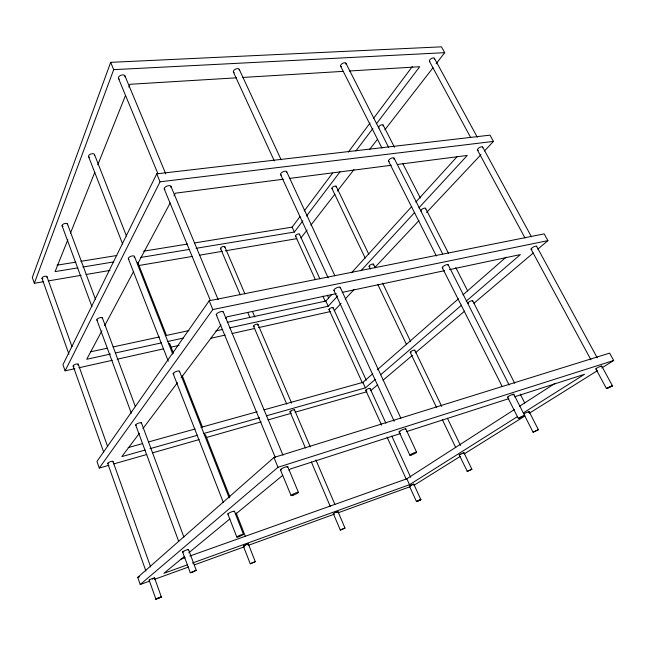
<?xml version="1.0" encoding="UTF-8"?>
<svg xmlns="http://www.w3.org/2000/svg" width="646" height="646" viewBox="0 0 646 646"><rect width="100%" height="100%" fill="white"/><g stroke="black" fill="none" stroke-linecap="round" stroke-linejoin="round"><path stroke-width="0.97" d="M463.917 452.628L471.887 469.287L467.316 471.427L459.153 454.792L463.893 452.604L463.166 453.209M467.098 471.427L471.871 469.246M250.277 563.748L255.275 561.665L248.322 543.956L245.876 544.667L243.332 546.056L250.268 563.805L255.275 561.665M188.527 549.544L196.239 570.289L193.324 571.872L190.287 572.752L182.608 551.967M190.287 572.752L196.214 570.257M538.376 429.727L533.071 432.198L538.384 429.752L529.171 411.647C527.806 411.76 523.736 413.505 524.342 414.102M612.392 385.791L606.465 388.553L612.408 385.743L606.465 388.553L612.408 385.743L601.725 366.072M340.321 530.059L344.996 528.04L340.329 530.075L333.312 513.57L335.654 512.238L337.939 511.527L344.972 528.081M416.452 501.571L420.845 499.592L416.484 501.579L409.378 486.05L411.34 484.92L413.755 484.096L420.845 499.592L416.452 501.53L420.837 499.584M413.771 484.12L412.657 484.839M436.074 63.809L444.714 52.673L441.509 46.835L110.676 62.347L32.3 277.505L34.335 283.287L43.282 281.769M34.335 283.287L113.696 69.655L110.676 62.347M155.888 599.125L161.33 596.88L154.547 577.887L151.624 578.735L149.129 580.092L155.896 599.149L161.322 596.928L155.888 599.141L161.29 596.864M67.822 239.771L55.096 271.619L77.932 267.84M70.446 233.214L94.776 172.329M97.772 164.835L125.477 95.519M128.845 87.089L129.967 84.279L236.606 77.819M337.931 511.592L337.43 511.955M248.33 543.989L247.781 544.408M484.476 150.946L493.439 141.417L489.999 135.151L156.744 173.831L62.953 364.691L65.117 370.852L74.936 368.656M65.117 370.852L160.038 181.817L156.744 173.831M101.898 330.857L86.717 359.273L110.377 354.081M104.741 325.527L133.674 271.344M137.469 264.238L170.189 202.957M173.984 195.851L175.405 193.186L283.344 179.225M537.884 249.106L547.897 240.627L544.19 233.868L209.191 300.778L96.965 461.454L99.282 468.043L108.98 465.282M99.282 468.043L212.817 309.547L547.897 240.627M194.486 242.936L292.129 227.134L299.978 216.636M304.209 210.992L332.601 173.063M348.307 152.085L370.053 123.031M373.679 118.186L412.342 66.538M139.358 433.321L121.836 456.617L145.124 450.044M142.984 428.5L177.44 382.707M181.066 377.886L220.948 324.865M225.785 318.438L226.996 316.831L336.275 293.639M196.077 248.306L294.374 232.051L302.885 220.819M306.535 215.998L339.998 171.86M355.817 150.994L372.855 128.53M376.505 123.709L419.698 66.732L349.276 70.995M300.939 237.954L307.108 230.008M310.815 225.236L334.878 194.22M337.349 191.038L354.008 169.567M369.431 149.686L377.458 139.35M384.863 129.806L432.99 67.782M227.319 322.297L325.818 301.052L331.907 294.358M351.537 272.765L411.768 206.51M415.83 202.045L457.118 156.631M229.629 327.893L328.184 306.252L337.729 295.9M360.904 270.771L414.756 212.373M418.842 207.931L467.244 155.444L397.282 164.496M334.2 310.702L341.096 303.378M345.23 298.977L354.194 289.448M374.874 267.468L418.988 220.561M426.57 212.502L481.028 154.604M149.702 581.085L140.23 584.517L137.719 577.387L273.944 457.481L609.654 353.112L613.7 360.484L601.757 367.954M263.956 409.863L362.882 382.375L372.734 373.759M377.28 369.778L458.385 298.864M462.932 294.891L506.141 257.116M266.418 415.814L365.394 387.883L375.318 379.347M380.664 374.753L461.583 305.146M466.162 301.206L520.369 254.581L449.487 269.624M140.23 584.517L277.998 467.292L613.7 360.484M370.747 390.636L377.676 384.766M383.07 380.195L412.334 355.413M415.418 352.805L464.716 311.065M473.954 303.24L533.265 253.014M184.11 556.658L163.922 573.301L187.631 564.749M188.769 552.815L229.911 518.883M235.346 514.402L282.706 475.351M288.915 470.223L290.466 468.948L400.617 433.49M189.779 556.036L406.827 478.799L514.466 409.499M519.554 406.221L555.148 383.304M192.371 563.037L409.516 484.694L517.406 416.63M523.349 412.883L584.517 374.292L514.596 396.797M414.021 485.291L460.105 456.488M464.369 453.823L524.956 415.951M529.219 413.287L597.485 370.618M528.202 412.414L529.171 411.647M153.78 578.477L154.547 577.887M336.929 512.23L336.057 512.649M152.86 578.929L152.327 579.163M411.801 485.251L411.357 485.445M460.937 454.283L460.501 454.453M245.787 545.369L245.31 545.555M410.549 485.768L409.378 486.05M154.442 579.365L188.543 567.01M194.228 564.943L244.438 546.75M248.234 545.377L334.442 514.135M338.229 512.763L410.234 486.664M137.719 577.387L139.625 576.708M180.307 559.412L185.047 557.724M406.366 431.641L508.854 398.647M244.471 545.862L243.372 546.104M113.825 463.901L146.787 454.501M152.609 452.838L199.146 439.571M205.929 437.633L261.194 421.878M267.977 419.94L291.249 413.303M295.125 412.196L366.863 391.742M149.977 448.679L197.523 435.259M203.345 433.611L259.619 417.736M128.183 447.589L142.726 443.544M148.548 441.929L195.1 428.992M200.914 427.377L257.165 411.744M459.653 454.744L459.177 454.808M78.86 367.776L112.251 360.315M117.168 359.216L163.325 348.897M171.174 347.144L179.031 345.384M210.459 338.359L225.188 335.072M232.067 333.53L254.653 328.483M258.578 327.603L330.276 311.582M115.303 352.999L161.621 342.832M167.54 341.532L183.311 338.068M215.829 330.93L222.733 329.412M90.408 351.836L107.147 348.226M113.058 346.95L159.352 336.962M165.263 335.686L188.907 330.59M342.178 292.388L444.561 270.666M149.597 580.108L149.137 580.124M48.256 280.921L81.089 275.341M86.063 274.493L109.941 270.432M138.785 265.53L192.508 256.397M199.469 255.21L222.353 251.318M225.333 250.81L296.958 238.632M82.898 267.024L113.672 261.929M140.481 257.496L189.133 249.453M56.993 265.183L75.929 262.123M80.903 261.315L116.773 255.509M143.678 251.157L187.518 244.059M289.343 178.449L391.282 165.271M160.038 181.817L493.439 141.417M242.638 77.455L343.244 71.359M113.696 69.655L444.714 52.673M434.378 58.237L477.321 137.227M482.635 147.005L531.464 236.824M536.568 246.223L597.235 357.819M429.445 61.322L470.692 137.574M477.434 150.042L525.045 238.043M531.077 249.195L590.92 359.814M595.862 368.947L606.457 388.529M383.167 125.066L394.496 147.304M402.652 163.309L420.328 197.999M425.577 208.311L448.445 253.2M455.761 267.565L467.656 290.91M472.686 300.77L514.741 383.32M520.224 394.092L524.794 403.064M345.933 63.235L388.626 147.393M394.068 158.133L442.655 253.918M448.13 264.731L509.088 384.911M513.804 394.23L533.071 432.198M340.66 66.255L381.964 148.136M388.529 161.145L436.365 255.977M442.292 267.727L502.208 386.502M507.595 397.185L518.334 418.471M336.195 186.339L368.745 254.209M373.541 264.198L375.269 267.807M382.61 283.118L410.695 341.669M414.78 350.197L441.767 406.447M447.42 418.245L460.477 445.465M331.931 188.43L365.224 258.134M369.132 266.322L370.424 269.019M377.74 284.337L406.576 344.714M410.218 352.336L436.656 407.699M442.292 419.496L455.729 447.63M239.198 69.275L281.155 159.812M286.63 171.642L334.87 275.745M340.224 287.317L400.883 418.228M405.793 428.815L416.565 452.16M399.107 431.891L409.927 455.301M233.464 72.199L274.34 160.959M280.63 174.622L328.176 277.853M333.925 290.345L394.23 421.297M299.486 234.207L319.891 278.83M327.385 295.23L328.636 297.959M333.07 307.657L366.266 380.236M370.005 388.416L385.937 423.259M391.807 436.107L410.686 477.37M292.129 227.134L294.374 232.051M325.818 301.052L328.184 306.252M362.882 382.375L365.394 387.883M406.827 478.799L409.516 484.694M295.472 235.976L315.393 279.718M322.871 296.126L325.358 301.593M328.951 309.474L362.446 383.013M365.757 390.281L381.641 425.157M387.075 437.092L406.302 479.3M224.776 246.707L244.931 293.873M252.441 311.445L254.807 316.992M257.924 324.284L291.604 403.112M294.471 409.822L310.322 446.911M315.87 459.895L334.886 504.397M220.561 248.565L240.247 294.842M247.733 312.422L249.695 317.049M253.587 326.198L286.751 404.154M290.006 411.793L305.405 447.977M311.324 461.898L330.276 506.432M287.761 466.695L298.452 492.446M124.969 75.962L165.78 173.911M170.972 186.379L218.146 299.607M223.282 311.937L282.98 455.22M118.476 78.36L157.915 173.701M164.229 188.971L210.386 300.543M216.265 314.755L275.253 457.36M280.396 469.795L291.047 495.458M209.191 300.778L212.817 309.547M273.944 457.481L277.998 467.292M137.768 262.365L166.393 335.274M169.769 343.874L173.435 353.217M182.245 375.641L202.416 427.038M205.581 435.081L229.879 496.976M236.137 512.916L245.343 536.366M94.445 154.426L126.454 236.032M134.433 256.389L172.724 354M179.483 371.232L229.16 497.88M234.393 511.22L243.453 534.331M88.591 156.639L122.627 244.01M128.376 258.755L168.299 361.219M173.193 373.784L223.355 502.515M227.828 513.998L236.824 537.06M67.483 224.017L95.406 299.114M102.407 317.945L135.272 406.334M141.426 422.88L183.876 537.044M62.073 225.809L91.966 306.689M96.852 319.907L131.316 413.182M135.7 425.044L178.684 541.332M46.988 276.674L71.997 346.7M78.247 364.215L107.567 446.321M112.953 461.405L150.655 566.986M42.014 278.369L68.936 354.202M73.143 366.064L103.691 452.095M107.712 463.424L145.931 571.088M89.544 157.293A3.133 1.647 -18.8 0 1 89.003 155.185A3.133 1.647 -18.8 0 1 92.846 153.675A3.133 1.647 -18.8 0 1 94.364 155.403M379.154 127.908A2.616 1.13 -28.7 0 1 379.065 126.285A2.616 1.13 -28.7 0 1 382.157 124.735A2.616 1.13 -28.7 0 1 382.997 125.986M63.042 226.399A2.85 1.324 -17.9 0 1 62.501 224.703A2.85 1.324 -17.9 0 1 66.07 223.371A2.85 1.324 -17.9 0 1 67.305 224.816M332.553 188.737A2.374 0.961 -26.3 0 1 332.327 187.437A2.374 0.961 -26.3 0 1 335.145 186.04A2.374 0.961 -26.3 0 1 336.057 187.001M221.207 248.863A2.301 0.912 -22.8 0 1 220.997 247.596A2.301 0.912 -22.8 0 1 223.912 246.409A2.301 0.912 -22.8 0 1 224.493 247.523M341.371 66.7A3.036 1.526 -29.6 0 1 341.064 64.624A3.036 1.526 -29.6 0 1 344.544 62.743A3.036 1.526 -29.6 0 1 345.909 64.245M234.264 72.772A3.222 1.785 -26 0 1 235.297 69.259A3.222 1.785 -26 0 1 239.311 70.002M42.935 278.822A2.632 1.106 -17.5 0 1 42.37 277.449A2.632 1.106 -17.5 0 1 45.656 276.205A2.632 1.106 -17.5 0 1 46.859 277.336M119.244 79.151A3.456 2.051 -20.6 0 1 120.818 75.299A3.456 2.051 -20.6 0 1 124.985 76.777M296.134 236.283A2.196 0.832 -24.8 0 1 295.852 235.176A2.196 0.832 -24.8 0 1 298.525 233.917A2.196 0.832 -24.8 0 1 299.3 234.789M429.929 61.628A2.907 1.324 -31.6 0 1 431.431 58.52A2.907 1.324 -31.6 0 1 434.346 59.141M128.877 259.143A3.254 1.365 -20.2 0 1 129.232 257.189A3.254 1.365 -20.2 0 1 133.213 255.864A3.254 1.365 -20.2 0 1 134.174 257.383M421.491 211.056A2.705 0.921 -27.4 0 1 421.249 209.813A2.705 0.921 -27.4 0 1 424.414 208.141A2.705 0.921 -27.4 0 1 425.423 208.981M97.578 320.319A2.947 1.09 -19.4 0 1 97.465 318.841A2.947 1.09 -19.4 0 1 101.115 317.509A2.947 1.09 -19.4 0 1 102.181 318.639M369.875 266.515A2.447 0.775 -25.7 0 1 369.649 265.409A2.447 0.775 -25.7 0 1 372.799 263.996A2.447 0.775 -25.7 0 1 373.017 265.11M254.209 326.392A2.374 0.743 -23.1 0 1 254.144 325.301A2.374 0.743 -23.1 0 1 257.205 324.09A2.374 0.743 -23.1 0 1 257.455 325.1M389.199 161.476A3.149 1.26 -28 0 1 389.134 159.659A3.149 1.26 -28 0 1 392.873 157.802A3.149 1.26 -28 0 1 393.834 159.174M281.39 175.058A3.351 1.478 -25.4 0 1 281.18 173.047A3.351 1.478 -25.4 0 1 285.12 171.182A3.351 1.478 -25.4 0 1 286.541 172.611M168.356 343.688A2.527 0.824 -21.2 0 1 169.607 344.415M74.04 366.371A2.713 0.896 -19.1 0 1 73.66 365.176A2.713 0.896 -19.1 0 1 77.221 363.908A2.713 0.896 -19.1 0 1 77.827 365.022M164.948 189.601A3.61 1.712 -21.6 0 1 166.975 186.08A3.61 1.712 -21.6 0 1 170.843 187.267M329.726 309.66A2.253 0.67 -24.5 0 1 329.315 308.845A2.253 0.67 -24.5 0 1 332.092 307.504A2.253 0.67 -24.5 0 1 332.835 308.158M478.42 150.26A3.012 1.082 -29.6 0 1 477.765 148.943A3.012 1.082 -29.6 0 1 481.238 146.86A3.012 1.082 -29.6 0 1 482.522 147.789M228.418 514.03A3.561 0.525 -22.6 0 1 230.727 512.197A3.561 0.525 -22.6 0 1 234.167 511.575M183.876 551.797A3.198 0.412 -22.3 0 1 183.141 551.482A3.198 0.412 -22.3 0 1 187.267 549.706A3.198 0.412 -22.3 0 1 187.994 550.037M508.136 397.185A3.44 0.484 -25.2 0 1 508.757 396.184A3.44 0.484 -25.2 0 1 513.021 394.286A3.44 0.484 -25.2 0 1 512.924 395.061M400.165 431.819A3.682 0.573 -24.3 0 1 399.785 431.14A3.682 0.573 -24.3 0 1 404.259 429.033A3.682 0.573 -24.3 0 1 405.43 429.332M281.406 469.844A3.997 0.67 -23.1 0 1 281.373 468.859A3.997 0.67 -23.1 0 1 286.404 466.711A3.997 0.67 -23.1 0 1 287.074 467.429M596.541 368.866A3.27 0.412 -25.7 0 1 596.694 368.18A3.27 0.412 -25.7 0 1 600.667 366.274A3.27 0.412 -25.7 0 1 601.224 366.613M174.065 374.058A3.392 1.001 -21.4 0 1 173.847 372.718A3.392 1.001 -21.4 0 1 177.981 371.006A3.392 1.001 -21.4 0 1 179.249 371.91M468.681 303.313A2.794 0.67 -26.3 0 1 468.067 302.586A2.794 0.67 -26.3 0 1 471.435 300.802A2.794 0.67 -26.3 0 1 472.444 301.319M136.209 425.27A3.06 0.791 -20.8 0 1 136.556 424.059A3.06 0.791 -20.8 0 1 140.263 422.678A3.06 0.791 -20.8 0 1 141.127 423.437M411.252 352.328A2.519 0.565 -25.1 0 1 410.573 351.771A2.519 0.565 -25.1 0 1 413.755 350.197A2.519 0.565 -25.1 0 1 414.417 350.754M291.096 411.768A2.447 0.533 -23.3 0 1 290.264 411.332A2.447 0.533 -23.3 0 1 293.276 409.871A2.447 0.533 -23.3 0 1 294.269 410.234M442.906 267.912A3.278 0.929 -26.6 0 1 444.698 265.441A3.278 0.929 -26.6 0 1 448.001 265.296M334.628 290.595A3.496 1.09 -24.8 0 1 336.453 287.906A3.496 1.09 -24.8 0 1 340.127 287.946M204.402 435.057A2.608 0.598 -22 0 1 205.129 435.711M108.205 463.578A2.81 0.654 -20.6 0 1 108.431 462.601A2.81 0.654 -20.6 0 1 111.831 461.317A2.81 0.654 -20.6 0 1 112.719 461.874M216.911 315.167A3.787 1.276 -22.4 0 1 219.164 312.212A3.787 1.276 -22.4 0 1 223.169 312.502M366.653 390.305A2.318 0.484 -24.3 0 1 366.08 389.845A2.318 0.484 -24.3 0 1 368.898 388.448A2.318 0.484 -24.3 0 1 369.803 388.747M532.005 249.259A3.125 0.791 -27.7 0 1 531.497 248.339A3.125 0.791 -27.7 0 1 535.058 246.312A3.125 0.791 -27.7 0 1 536.455 246.724M238.584 536.761A3.593 0.444 -22.8 0 0 243.445 534.307A3.593 0.444 -22.8 0 0 238.374 536.018A3.593 0.444 -22.8 0 0 238.584 536.761M519.925 418.083A3.464 0.404 -25 0 0 524.609 415.548A3.464 0.404 -25 0 0 519.852 417.348A3.464 0.404 -25 0 0 519.925 418.083M411.542 454.929A3.714 0.484 -24.2 0 0 416.638 452.232A3.714 0.484 -24.2 0 0 411.559 454.017A3.714 0.484 -24.2 0 0 411.542 454.929M293.05 495.207A4.029 0.565 -23.2 0 0 298.46 492.365A4.029 0.565 -23.2 0 0 292.743 494.271A4.029 0.565 -23.2 0 0 293.05 495.207"/></g></svg>
